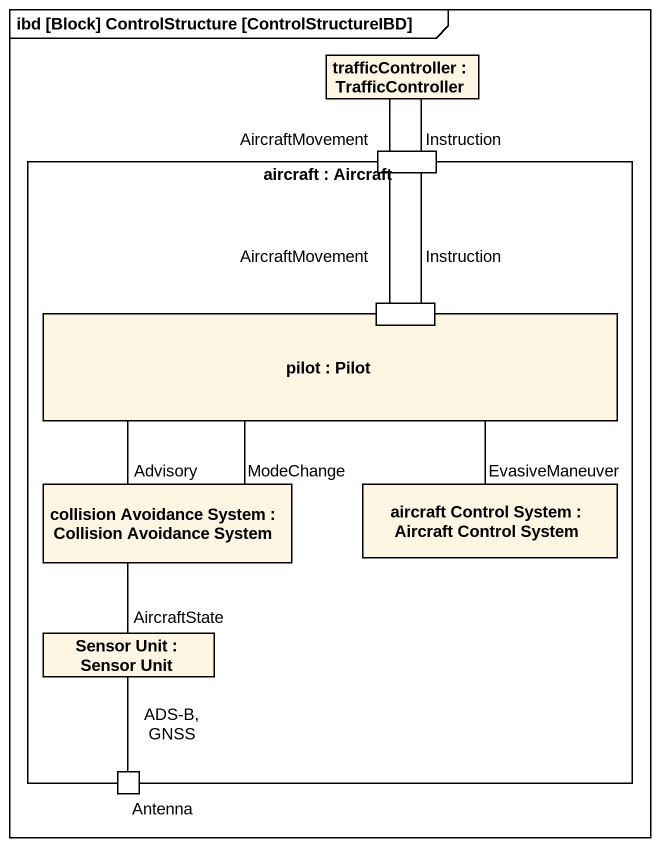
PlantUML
@startuml
mainframe ibd [Block] ControlStructure [ControlStructureIBD]
rectangle "trafficController : TrafficController" as trafficController
rectangle "aircraft : Aircraft" as aircraft {
  port " " as port1
  rectangle "pilot : Pilot" as pilot {
    port " " as port2
  }
  rectangle "collision Avoidance System : Collision Avoidance System" as collision_Avoidance_System
  rectangle "aircraft Control System : Aircraft Control System" as aircraft_Control_System
  rectangle "Sensor Unit : Sensor Unit" as Sensor_Unit
  port Antenna
}
trafficController -- port1 : Instruction
port1 -up- trafficController : AircraftMovement
port1 -- port2 : Instruction
port2 -up- port1 : AircraftMovement
pilot -- collision_Avoidance_System : ModeChange
pilot -- aircraft_Control_System : EvasiveManeuver
collision_Avoidance_System -up- pilot : Advisory
Sensor_Unit -up- collision_Avoidance_System : AircraftState
Antenna -up- Sensor_Unit : ADS-B, GNSS
@enduml
